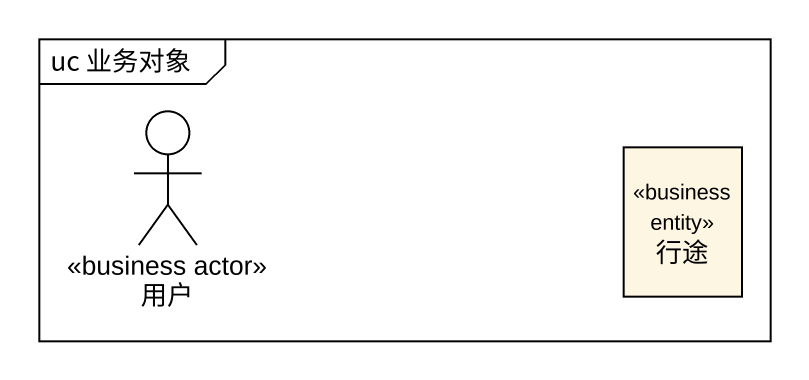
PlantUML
@startuml
mainframe uc 业务对象
allowmixing
hide circle
hide empty members
actor 用户 <<business actor>>
class 行途 <<business entity>>
@enduml
